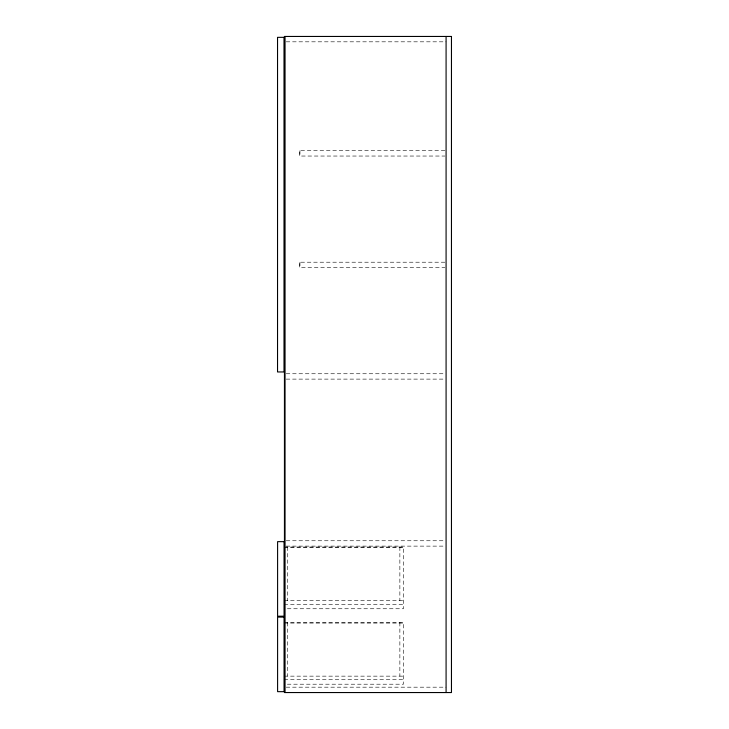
<?xml version="1.0" encoding="UTF-8"?>
<svg xmlns="http://www.w3.org/2000/svg" width="729" height="729" viewBox="0 0 729 729"><rect width="100%" height="100%" fill="white"/><g stroke="black" fill="none" stroke-linecap="round" stroke-linejoin="round"><path stroke-width="0.55" stroke-dasharray="3.65 2.73" d="M286.178 41.817L446.084 41.817M444.9 150.675L299.364 150.675L299.364 156.042L444.9 156.042M444.9 262.212L299.364 262.212L299.364 267.579L444.9 267.579M286.187 373.749L445.492 373.749M286.187 379.116L444.353 379.116M286.187 540.754L445.492 540.754M286.187 546.121L444.353 546.121M284.155 547.014L403.438 547.014L403.438 608.751L286.424 608.751M284.155 547.616L403.438 547.616M284.155 600.696L403.438 600.696M284.155 604.277L403.438 604.277M284.155 622.466L403.438 622.466L403.438 684.203L286.424 684.203M284.155 623.067L403.438 623.067M284.155 676.148L403.438 676.148M284.155 679.729L403.438 679.729M286.178 687.183L446.084 687.183M399.866 547.014L399.866 600.696M399.866 622.466L399.866 676.148M299.956 150.675L299.956 156.042M299.956 262.212L299.956 267.579M287.727 547.014L287.727 600.696M287.727 622.466L287.727 676.148"/><path stroke-width="1.09" d="M446.084 36.45L446.084 692.55M285.048 36.45L285.048 692.55M451.461 36.45L284.447 36.45L284.447 692.55L451.461 692.55L451.461 36.45M284.1 37.343L277.539 37.343L277.539 371.954L284.1 371.954L284.1 37.343M284.155 541.647L277.594 541.647L277.594 616.205L284.155 616.205L284.155 541.647M284.155 617.099L277.594 617.099L277.594 691.657L284.155 691.657L284.155 617.099"/></g></svg>
